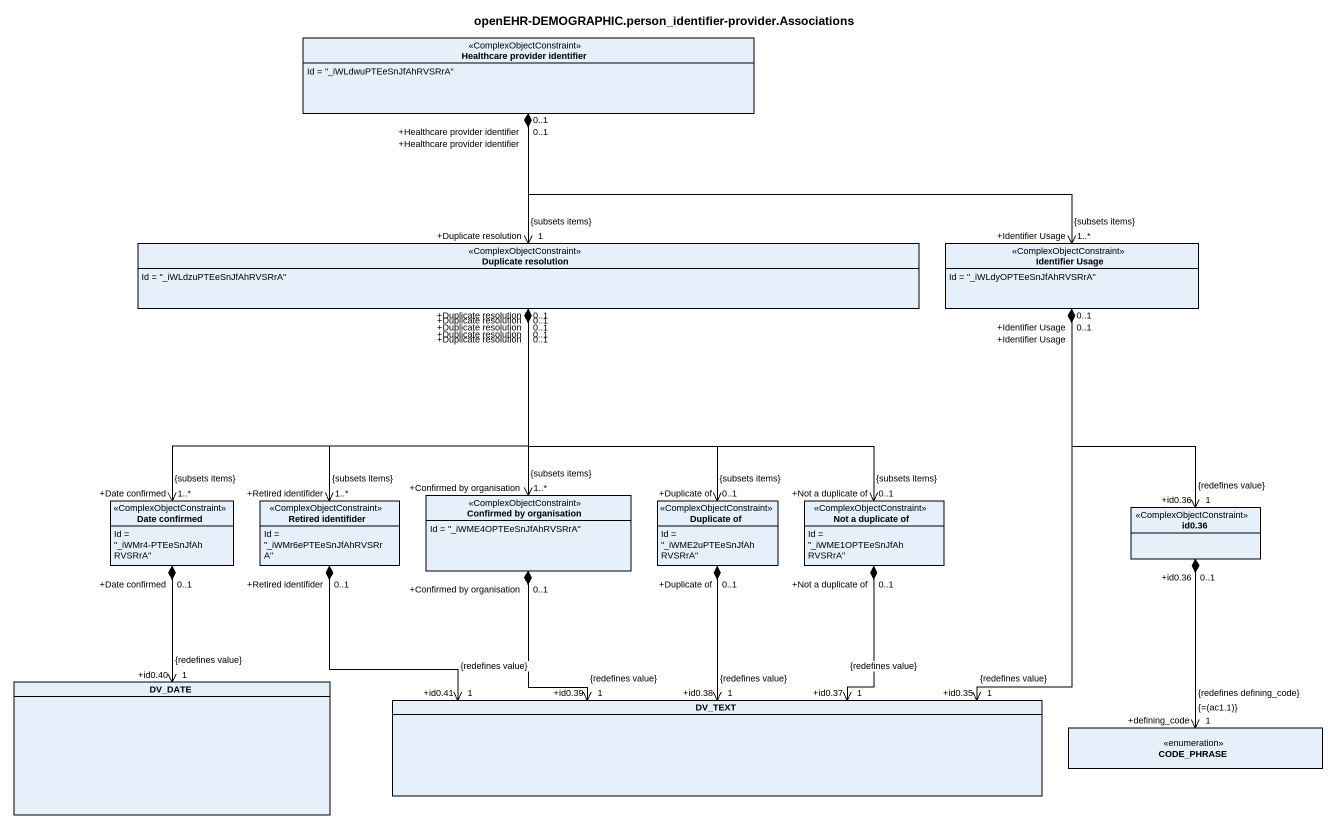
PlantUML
@startuml
title openEHR-DEMOGRAPHIC.person_identifier-provider.Associations
hide circle
hide empty members
class "Healthcare provider identifier" as Healthcare_provider <<ComplexObjectConstraint>> {
  Id = "_iWLdwuPTEeSnJfAhRVSRrA"
}
class "Duplicate resolution" as Duplicate_resolution <<ComplexObjectConstraint>> {
  Id = "_iWLdzuPTEeSnJfAhRVSRrA"
}
class "Identifier Usage" as Identifier_Usage <<ComplexObjectConstraint>> {
  Id = "_iWLdyOPTEeSnJfAhRVSRrA"
}
class "Date confirmed" as Date_confirmed <<ComplexObjectConstraint>> {
  Id = "_iWMr4-PTEeSnJfAhRVSRrA"
}
class "Retired identifider" as Retired_identifider <<ComplexObjectConstraint>> {
  Id = "_iWMr6ePTEeSnJfAhRVSRrA"
}
class "Confirmed by organisation" as Confirmed_by_organisation <<ComplexObjectConstraint>> {
  Id = "_iWME4OPTEeSnJfAhRVSRrA"
}
class "Duplicate of" as Duplicate_of <<ComplexObjectConstraint>> {
  Id = "_iWME2uPTEeSnJfAhRVSRrA"
}
class "Not a duplicate of" as Not_a_duplicate_of <<ComplexObjectConstraint>> {
  Id = "_iWME1OPTEeSnJfAhRVSRrA"
}
class "id0.36" as id0_36 <<ComplexObjectConstraint>>
class DV_DATE
class DV_TEXT
enum CODE_PHRASE
Healthcare_provider "+Healthcare provider identifier\n0..1" *--> "+Duplicate resolution\n1\n{subsets items}" Duplicate_resolution
Healthcare_provider "+Healthcare provider identifier\n0..1" *-right-> "+Identifier Usage\n1..*\n{subsets items}" Identifier_Usage
Duplicate_resolution "+Duplicate resolution\n0..1" *--> "+Date confirmed\n1..*\n{subsets items}" Date_confirmed
Duplicate_resolution "+Duplicate resolution\n0..1" *--> "+Retired identifider\n1..*\n{subsets items}" Retired_identifider
Duplicate_resolution "+Duplicate resolution\n0..1" *--> "+Confirmed by organisation\n1..*\n{subsets items}" Confirmed_by_organisation
Duplicate_resolution "+Duplicate resolution\n0..1" *--> "+Duplicate of\n0..1\n{subsets items}" Duplicate_of
Duplicate_resolution "+Duplicate resolution\n0..1" *--> "+Not a duplicate of\n0..1\n{subsets items}" Not_a_duplicate_of
Identifier_Usage "+Identifier Usage\n0..1" *--> "+id0.36\n1\n{redefines value}" id0_36
Identifier_Usage "+Identifier Usage\n0..1" *--> "+id0.35\n1\n{redefines value}" DV_TEXT
Date_confirmed "+Date confirmed\n0..1" *--> "+id0.40\n1\n{redefines value}" DV_DATE
Retired_identifider "+Retired identifider\n0..1" *-right-> "+id0.41\n1\n{redefines value}" DV_TEXT
Confirmed_by_organisation "+Confirmed by organisation\n0..1" *--> "+id0.39\n1\n{redefines value}" DV_TEXT
Duplicate_of "+Duplicate of\n0..1" *--> "+id0.38\n1\n{redefines value}" DV_TEXT
Not_a_duplicate_of "+Not a duplicate of\n0..1" *--> "+id0.37\n1\n{redefines value}" DV_TEXT
id0_36 "+id0.36\n0..1" *--> "+defining_code\n1\n{=(ac1.1)}\n{redefines defining_code}" CODE_PHRASE
@enduml
